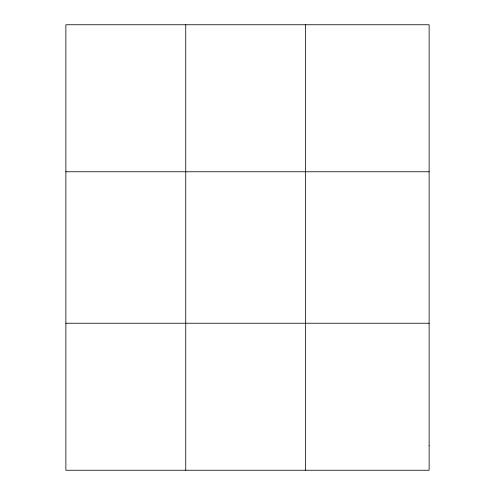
<?xml version="1.0" encoding="UTF-8"?>
<svg xmlns="http://www.w3.org/2000/svg" width="495" height="495" viewBox="0 0 495 495"><rect width="100%" height="100%" fill="white"/><g stroke="black" fill="none" stroke-linecap="round" stroke-linejoin="round"><path stroke-width="0.74" d="M185.749 470.25L185.749 24.75M305.619 470.25L305.619 24.75M65.872 171.765L429.128 171.765M65.872 323.235L429.128 323.235M429.128 445.748L429.128 470.25L65.872 470.25L65.872 24.75L429.128 24.75L429.128 445.748"/></g></svg>
